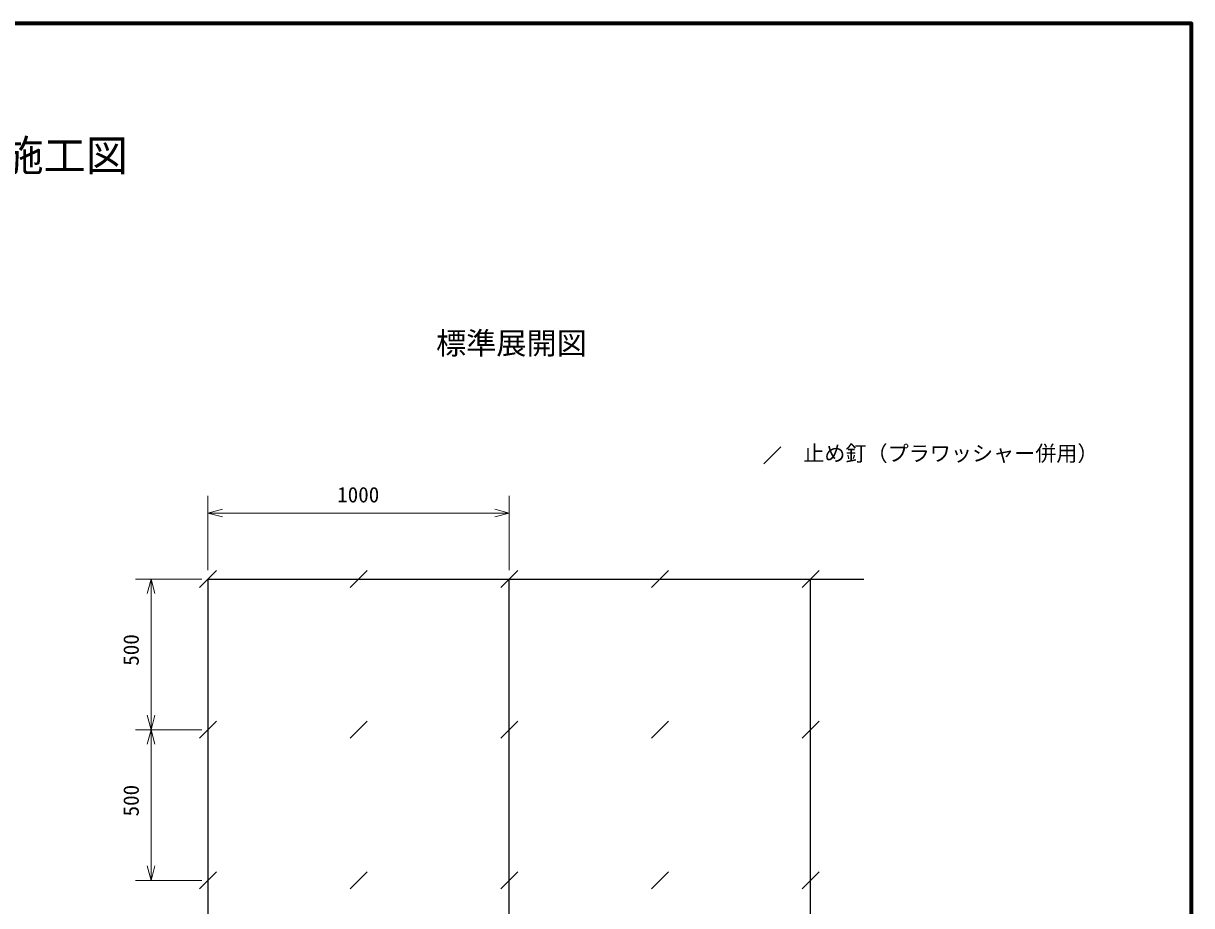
# Model space of a CAD drawing. Units: millimetres, scale not verified. Extents: x 200 to 8200, y 200 to 5740.
# Drawn here: x 4323 to 8200, y 2812 to 5740 of the extents above; entities that cross this region are included whole.
import ezdxf
from ezdxf.enums import TextEntityAlignment as Align

# ---------------------------------------------------------------- set-up
doc = ezdxf.new("R2010")
doc.units = ezdxf.units.MM
doc.header["$LTSCALE"] = 20
for name, color, linetype, lineweight in [('C-STR', 1, 'Continuous', 25), ('C-STR-DIM', 1, 'Continuous', 13), ('C-STR-TXT', 7, 'Continuous', 25), ('C-TTL', 2, 'Continuous', 70)]:
    doc.layers.add(name, color=color, linetype=linetype, lineweight=lineweight)
doc.layers.add('C-TTL-TXT', color=7, linetype='Continuous')
doc.styles.add('ＭＳ ゴシック', font='')
doc.styles.get('ＭＳ ゴシック').set_extended_font_data('MS Gothic')

msp = doc.modelspace()

# ---------------------------------------------------------------- linework, layer by layer
at = {"layer": 'C-STR', "color": 7}
for p, q in [((4907.3, 3867.65), (4963.87, 3924.22)), ((5407.3, 3867.65), (5463.87, 3924.22)), ((5907.3, 3867.65), (5963.87, 3924.22)), ((6407.3, 3867.65), (6463.87, 3924.22)), ((6907.3, 3867.65), (6963.87, 3924.22)), ((4935.58, 3895.93), (5935.58, 3895.93)), ((4935.58, 3895.93), (4935.58, 1754.93)), ((5935.58, 3895.93), (7112.58, 3895.93)), ((5935.58, 1754.93), (5935.58, 3895.93)), ((6935.58, 1754.93), (6935.58, 3895.93)), ((4907.3, 3367.65), (4963.87, 3424.22)), ((5407.3, 3367.65), (5463.87, 3424.22)), ((5907.3, 3367.65), (5963.87, 3424.22)), ((6407.3, 3367.65), (6463.87, 3424.22)), ((6907.3, 3367.65), (6963.87, 3424.22)), ((4907.3, 2867.65), (4963.87, 2924.22)), ((5407.3, 2867.65), (5463.87, 2924.22)), ((5907.3, 2867.65), (5963.87, 2924.22)), ((6407.3, 2867.65), (6463.87, 2924.22)), ((6907.3, 2867.65), (6963.87, 2924.22))]:
    msp.add_line(p, q, dxfattribs=at)
at = {"layer": 'C-STR-DIM'}
for p, q in [((4935.58, 3925.93), (4935.58, 4172.64)), ((5935.58, 3925.93), (5935.58, 4172.64)), ((4935.58, 4114.93), (4983.88, 4127.87)), ((4935.58, 4114.93), (4935.58, 4080.64)), ((4935.58, 4114.93), (4983.88, 4101.99)), ((4935.58, 4114.93), (5935.58, 4114.93)), ((5935.58, 4114.93), (5887.29, 4127.87)), ((5935.58, 4114.93), (5887.29, 4101.99)), ((5935.58, 4114.93), (5935.58, 4080.64)), ((4915.58, 3895.93), (4695.58, 3895.93)), ((4747.11, 3895.93), (4734.17, 3847.64)), ((4747.11, 3895.93), (4760.05, 3847.64)), ((4747.11, 2895.93), (4747.11, 3895.93)), ((4755.58, 3895.93), (4787.11, 3895.93)), ((4747.11, 3395.93), (4734.17, 3444.23)), ((4747.11, 3395.93), (4760.05, 3444.23)), ((4915.58, 3395.93), (4695.58, 3395.93)), ((4747.11, 3395.93), (4734.17, 3347.64)), ((4747.11, 3395.93), (4760.05, 3347.64)), ((4747.11, 2895.93), (4734.17, 2944.23)), ((4747.11, 2895.93), (4760.05, 2944.23)), ((4915.58, 2895.93), (4695.58, 2895.93))]:
    msp.add_line(p, q, dxfattribs=at)
at = {"layer": 'C-STR-TXT'}
msp.add_line((6780.26, 4278.56), (6836.83, 4335.13), dxfattribs=at)
at = {"layer": 'C-TTL'}
msp.add_lwpolyline([(200, 200), (8200, 200), (8200, 5740), (200, 5740)], close=True, dxfattribs=at)

# ---------------------------------------------------------------- texts
at = {"layer": 'C-STR-DIM', "color": 7, "style": 'ＭＳ ゴシック'}
msp.add_text('1000', height=51.32, dxfattribs=at).set_placement((5364.63, 4134.93), align=Align.BOTTOM_LEFT)
for p in [(4721.63, 3608.32), (4721.63, 3108.32)]:
    msp.add_text('500', height=51.32, rotation=90, dxfattribs=at).set_placement(p, align=Align.BOTTOM_LEFT)
at = {"layer": 'C-STR-TXT', "style": 'ＭＳ ゴシック'}
msp.add_text('止め釘（プラワッシャー併用）', height=51.32, dxfattribs=at).set_placement((6911.04, 4271.85), align=Align.BOTTOM_LEFT)
at = {"layer": 'C-TTL-TXT', "color": 3, "style": 'ＭＳ ゴシック'}
msp.add_text('亀甲金網付のり面侵食防止シート工（植生シートタイプ）施工図', height=102.6, dxfattribs=at).set_placement((611.94, 5219.5), align=Align.BOTTOM_LEFT)
at = {"layer": 'C-TTL-TXT', "style": 'ＭＳ ゴシック'}
msp.add_text('標準展開図', height=73.31, dxfattribs=at).set_placement((5692.81, 4620.1), align=Align.BOTTOM_LEFT)

doc.saveas('drawing.dxf')
